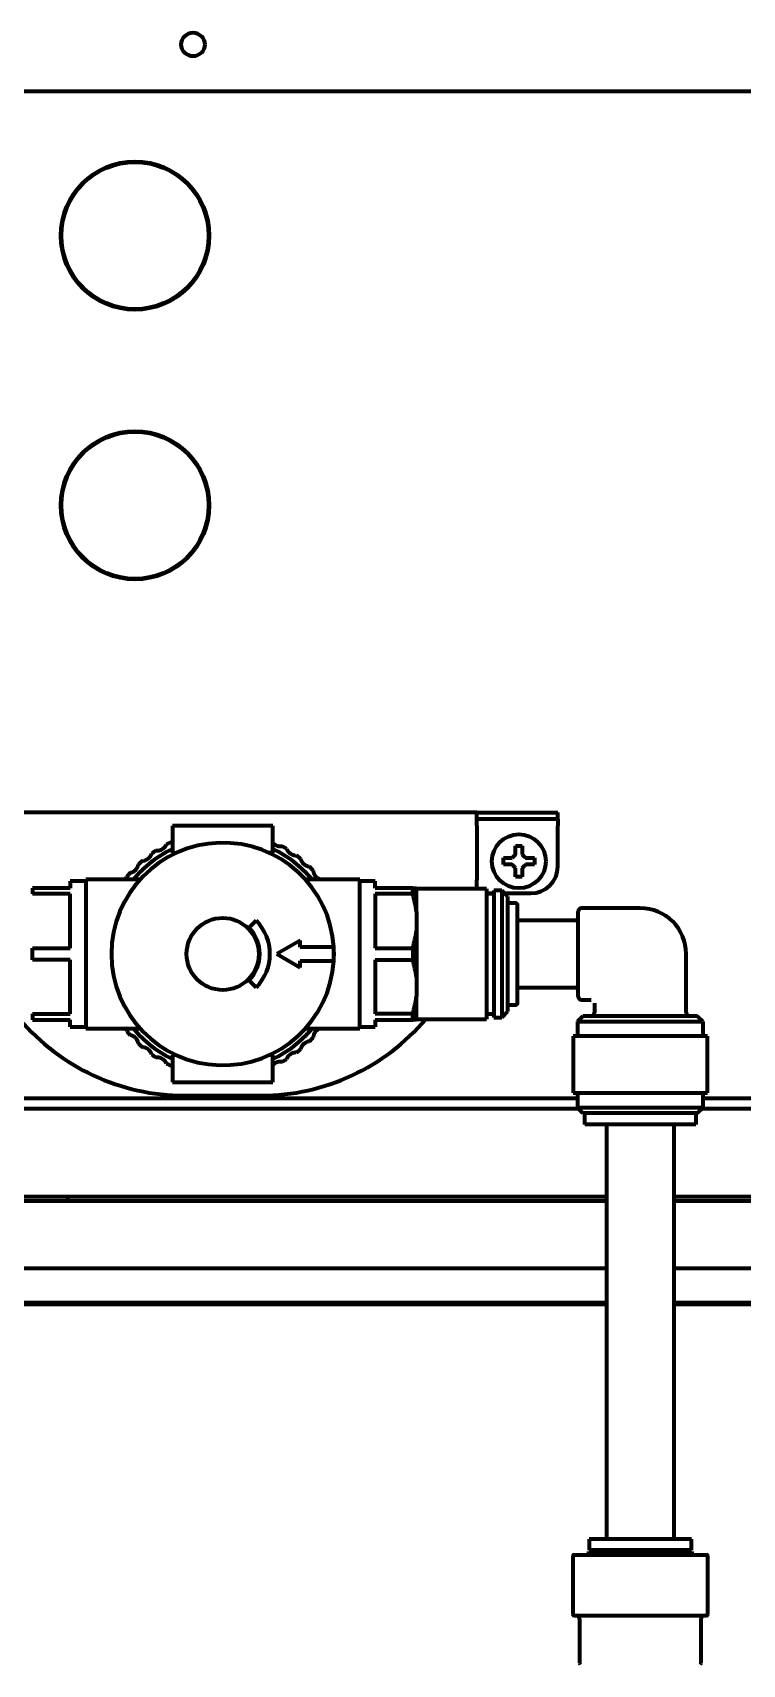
# Model space of a CAD drawing. Header units: inches. Extents: x -3055 to 7244, y 299 to 5591.
# Drawn here: x 2987.9 to 3093.1, y 4280.8 to 4522.9 of the extents above; entities that cross this region are included whole.
import ezdxf

# ---------------------------------------------------------------- set-up
doc = ezdxf.new("R2010")
doc.units = ezdxf.units.IN

msp = doc.modelspace()

# ---------------------------------------------------------------- linework, layer by layer
at = {"linetype": 'Continuous', "lineweight": 70}
for p, q in [((3202.54, 4514.11), (2964.99, 4514.11)), ((2995.16, 4500.22), (2995.03, 4500.22)), ((3012.35, 4486.76), (3012.23, 4486.76)), ((3003.81, 4463.74), (3003.72, 4463.65)), ((3013.41, 4456.37), (3013.49, 4456.44)), ((2992.24, 4452.17), (2992.14, 4452.07)), ((2999.44, 4442.4), (2999.52, 4442.48)), ((3053.79, 4407.21), (2978.45, 4407.21)), ((3053.79, 4407.21), (3065.79, 4407.21)), ((3053.79, 4405.21), (3053.79, 4407.21)), ((3065.79, 4406.21), (3065.79, 4407.21)), ((3023.57, 4405.21), (3008.67, 4405.21)), ((3008.67, 4405.21), (3008.67, 4401.21)), ((3023.57, 4401.21), (3023.57, 4405.21)), ((3065.79, 4406.21), (3053.79, 4406.21)), ((3053.79, 4405.21), (3053.79, 4397.21)), ((3065.79, 4406.21), (3065.79, 4405.21)), ((3065.79, 4399.21), (3065.79, 4405.21)), ((3008.48, 4402.79), (3008.66, 4402.76)), ((3008.67, 4401.21), (3009.24, 4401.21)), ((3023.57, 4401.21), (3022.99, 4401.21)), ((3057.72, 4399.96), (3057.72, 4400.46)), ((3057.72, 4399.46), (3057.72, 4399.96)), ((3062.32, 4400.46), (3062.32, 4399.96)), ((3062.32, 4399.96), (3062.32, 4399.46)), ((2993.52, 4395.96), (2987.94, 4395.96)), ((2987.94, 4395.96), (2987.94, 4395.11)), ((2993.52, 4395.11), (2987.94, 4395.11)), ((2993.52, 4397.01), (2993.52, 4395.96)), ((2995.82, 4397.01), (2993.52, 4397.01)), ((2993.52, 4387.07), (2993.52, 4395.11)), ((2995.82, 4397.26), (2995.82, 4375.16)), ((3003.87, 4397.26), (2995.82, 4397.26)), ((3036.42, 4397.26), (3028.37, 4397.26)), ((3036.42, 4375.16), (3036.42, 4397.26)), ((3038.72, 4397.01), (3036.42, 4397.01)), ((3038.72, 4395.96), (3038.72, 4397.01)), ((3044.29, 4395.96), (3038.72, 4395.96)), ((3044.29, 4395.11), (3038.72, 4395.11)), ((3038.72, 4395.11), (3038.72, 4387.07)), ((3044.29, 4395.11), (3044.29, 4395.96)), ((3044.82, 4392.53), (3044.82, 4395.96)), ((3055.22, 4395.86), (3044.82, 4395.86)), ((3055.22, 4395.86), (3055.22, 4376.56)), ((3055.22, 4395.21), (3056.32, 4395.21)), ((3056.32, 4395.11), (3055.22, 4395.11)), ((3056.32, 4395.61), (3056.32, 4376.81)), ((3057.47, 4395.61), (3056.32, 4395.61)), ((3057.47, 4395.61), (3057.47, 4376.81)), ((3058.32, 4394.76), (3057.47, 4395.61)), ((3057.87, 4395.21), (3061.79, 4395.21)), ((3058.32, 4394.76), (3058.32, 4377.66)), ((3059.52, 4393.76), (3058.32, 4393.76)), ((3059.82, 4386.21), (3059.82, 4393.46)), ((3078.02, 4393.01), (3069.32, 4393.01)), ((3020.01, 4390.1), (3021.07, 4391.16)), ((3044.82, 4392.53), (3044.82, 4389.65)), ((3068.32, 4391.19), (3059.82, 4391.19)), ((3068.82, 4379.91), (3068.82, 4392.51)), ((3027.59, 4388.21), (3024.12, 4386.21)), ((3027.59, 4387.21), (3027.59, 4388.21)), ((3044.82, 4389.65), (3044.82, 4382.78)), ((2987.94, 4387.07), (2993.52, 4387.07)), ((2987.94, 4385.36), (2987.94, 4387.07)), ((2993.52, 4385.36), (2987.94, 4385.36)), ((2993.52, 4377.32), (2993.52, 4385.36)), ((3024.12, 4386.21), (3027.59, 4384.21)), ((3032.59, 4387.21), (3027.59, 4387.21)), ((3032.59, 4385.21), (3032.59, 4387.21)), ((3038.72, 4387.07), (3044.29, 4387.07)), ((3038.72, 4385.36), (3038.72, 4377.32)), ((3038.72, 4385.36), (3044.29, 4385.36)), ((3044.29, 4387.07), (3044.29, 4385.36)), ((3059.82, 4378.96), (3059.82, 4386.21)), ((3084.82, 4377.51), (3084.82, 4386.21)), ((3027.59, 4384.21), (3027.59, 4385.21)), ((3027.59, 4385.21), (3032.59, 4385.21)), ((3021.07, 4381.26), (3020.01, 4382.32)), ((3044.82, 4382.78), (3044.82, 4379.9)), ((3059.82, 4381.24), (3068.32, 4381.24)), ((3044.82, 4376.46), (3044.82, 4379.9)), ((3058.32, 4378.66), (3059.52, 4378.66)), ((3069.32, 4379.41), (3070.72, 4379.41)), ((3071.22, 4378.91), (3071.22, 4377.51)), ((2987.94, 4377.32), (2993.52, 4377.32)), ((2987.94, 4377.32), (2987.94, 4376.46)), ((2987.94, 4376.46), (2993.52, 4376.46)), ((2993.52, 4375.41), (2993.52, 4376.46)), ((3044.29, 4377.32), (3038.72, 4377.32)), ((3038.72, 4376.46), (3038.72, 4375.41)), ((3038.72, 4376.46), (3044.29, 4376.46)), ((3044.29, 4376.46), (3044.29, 4377.32)), ((3044.82, 4376.56), (3055.22, 4376.56)), ((3055.22, 4377.31), (3056.32, 4377.31)), ((3056.32, 4376.81), (3057.47, 4376.81)), ((3057.47, 4376.81), (3058.32, 4377.66)), ((3069.52, 4377.01), (3068.72, 4376.21)), ((3068.72, 4376.21), (3068.72, 4374.01)), ((3068.72, 4376.21), (3087.32, 4376.21)), ((3086.52, 4377.01), (3069.52, 4377.01)), ((3087.32, 4376.21), (3086.52, 4377.01)), ((3087.32, 4374.01), (3087.32, 4376.21)), ((2993.52, 4375.41), (2995.82, 4375.41)), ((2995.82, 4375.16), (3003.87, 4375.16)), ((3028.37, 4375.16), (3036.42, 4375.16)), ((3036.42, 4375.41), (3038.72, 4375.41)), ((3087.97, 4374.01), (3068.07, 4374.01)), ((3068.07, 4374.01), (3068.07, 4365.61)), ((3087.97, 4365.61), (3087.97, 4374.01)), ((3009.24, 4371.21), (3008.67, 4371.21)), ((3008.67, 4371.21), (3008.67, 4367.21)), ((3023.57, 4371.21), (3022.99, 4371.21)), ((3023.57, 4367.21), (3023.57, 4371.21)), ((3008.66, 4369.67), (3008.48, 4369.64)), ((3008.67, 4367.21), (3023.57, 4367.21)), ((3068.73, 4364.76), (2847.95, 4364.76)), ((3010.45, 4365.21), (3021.79, 4365.21)), ((3068.07, 4365.61), (3087.97, 4365.61)), ((3068.72, 4365.61), (3068.72, 4363.41)), ((3087.32, 4363.41), (3087.32, 4365.61)), ((3226.12, 4364.76), (3087.33, 4364.76)), ((3068.88, 4363.26), (2847.92, 4363.26)), ((3068.72, 4363.41), (3069.52, 4362.61)), ((3078.02, 4363.41), (3068.72, 4363.41)), ((3086.52, 4362.61), (3069.52, 4362.61)), ((3069.79, 4360.91), (3069.79, 4362.61)), ((3087.32, 4363.41), (3078.02, 4363.41)), ((3086.24, 4362.61), (3086.24, 4360.91)), ((3086.52, 4362.61), (3087.32, 4363.41)), ((3226.13, 4363.26), (3087.18, 4363.26)), ((3073.02, 4360.91), (3073.02, 4299.41)), ((3083.02, 4299.41), (3083.02, 4360.91)), ((3073.02, 4349.56), (2847.79, 4349.56)), ((2847.8, 4350.26), (3073.02, 4350.26)), ((2993.12, 4350.26), (2993.12, 4349.56)), ((3083.02, 4350.26), (3230.13, 4350.26)), ((3230.87, 4349.56), (3083.02, 4349.56)), ((3073.02, 4339.57), (2847.61, 4339.57)), ((3073.02, 4339.54), (2847.61, 4339.54)), ((3552.61, 4339.57), (3083.02, 4339.57)), ((3552.61, 4339.54), (3083.02, 4339.54)), ((2847.53, 4334.53), (3073.03, 4334.53)), ((3083.03, 4334.53), (3558.21, 4334.53)), ((2847.51, 4334.27), (3073.03, 4334.27)), ((3083.03, 4334.27), (3558.21, 4334.27)), ((3078.41, 4299.41), (3070.42, 4299.41)), ((3070.42, 4299.41), (3070.42, 4297.81)), ((3085.62, 4299.41), (3078.41, 4299.41)), ((3085.62, 4297.81), (3085.62, 4299.41)), ((3068.02, 4296.91), (3068.02, 4288.31)), ((3068.22, 4297.11), (3087.82, 4297.11)), ((3070.07, 4297.31), (3070.07, 4297.11)), ((3078.02, 4297.31), (3070.07, 4297.31)), ((3078.41, 4297.81), (3070.42, 4297.81)), ((3072.19, 4297.81), (3072.19, 4297.31)), ((3085.97, 4297.31), (3078.02, 4297.31)), ((3085.62, 4297.81), (3078.41, 4297.81)), ((3083.84, 4297.31), (3083.84, 4297.81)), ((3085.97, 4297.11), (3085.97, 4297.31)), ((3088.02, 4288.31), (3088.02, 4296.91)), ((3068.22, 4288.11), (3087.82, 4288.11)), ((3069.02, 4287.61), (3069.02, 4281.01)), ((3087.02, 4281.01), (3087.02, 4287.61))]:
    msp.add_line(p, q, dxfattribs=at)
for centre, radius in [((3011.72, 4521.11), 1.75), ((3003.12, 4492.76), 11), ((3003.12, 4492.76), 10.9), ((3003.12, 4452.76), 11), ((3003.12, 4452.76), 10.9), ((3060.02, 4399.96), 4), ((3016.12, 4386.21), 5.35)]:
    msp.add_circle(centre, radius, dxfattribs=at)
for centre, radius, start, end in [((3016.12, 4386.21), 16.5, 3.4746, 356.5254), ((3016.12, 4386.21), 18.25, 114.7373, 117.2627), ((3016.12, 4386.21), 17.25, 115.5881, 140.1694), ((3016.12, 4386.21), 18.25, 130.7373, 133.2627), ((3016.12, 4386.21), 18.25, 122.7373, 125.2627), ((3016.12, 4386.21), 17.25, 39.8362, 64.4175), ((3016.12, 4386.21), 18.25, 58.7373, 61.2627), ((3016.12, 4386.21), 18.25, 50.7373, 53.2627), ((3016.12, 4386.21), 18.25, 138.7373, 141.2627), ((3016.12, 4386.21), 18.25, 42.7373, 45.2627), ((3061.79, 4399.21), 4, 270, 0), ((3021.79, 4397.21), 32, 357.5813, 0), ((3059.52, 4393.46), 0.3, 0, 90), ((3069.32, 4392.51), 0.5, 90, 180), ((3078.02, 4386.21), 6.8, 0, 90), ((3016.12, 4386.21), 7, 315, 45), ((3068.32, 4391.69), 0.5, 270, 0), ((3016.12, 4386.21), 5.5, 315, 45), ((3016.12, 4386.21), 16.5, 356.5254, 3.4746), ((3068.32, 4380.74), 0.5, 0, 90), ((3059.52, 4378.96), 0.3, 270, 0), ((3069.32, 4379.91), 0.5, 180, 270), ((3010.45, 4397.21), 32, 220.1892, 270), ((3021.79, 4397.21), 32, 270, 319.8108), ((3070.72, 4377.51), 0.5, 270, 0), ((3085.32, 4377.51), 0.5, 180, 270), ((3016.12, 4386.21), 18.25, 218.7373, 221.2627), ((3016.12, 4386.21), 17.25, 219.8306, 244.4119), ((3016.12, 4386.21), 17.25, 295.5825, 320.1637), ((3016.12, 4386.21), 18.25, 314.7373, 317.2627), ((3016.12, 4386.21), 18.25, 226.7373, 229.2627), ((3016.12, 4386.21), 18.25, 234.7373, 237.2627), ((3016.12, 4386.21), 18.25, 306.7373, 309.2627), ((3016.12, 4386.21), 18.25, 242.7373, 245.2627), ((3016.12, 4386.21), 18.25, 298.7373, 301.2627), ((3068.22, 4296.91), 0.2, 90, 180), ((3087.82, 4296.91), 0.2, 0, 90), ((3068.22, 4288.31), 0.2, 180, 270), ((3068.52, 4287.61), 0.5, 0, 90), ((3087.52, 4287.61), 0.5, 90, 180), ((3087.82, 4288.31), 0.2, 270, 0), ((3069.22, 4281.01), 0.2, 180, 235.1501), ((3086.82, 4281.01), 0.2, 304.8499, 0)]:
    msp.add_arc(centre, radius, start, end, dxfattribs=at)
for points, knots in [([(3006.25, 4401.56), (3006.32, 4401.56), (3006.39, 4401.56), (3006.5, 4401.56), (3006.54, 4401.56), (3006.6, 4401.57), (3006.61, 4401.57), (3006.65, 4401.58), (3006.67, 4401.58), (3006.77, 4401.6), (3006.84, 4401.62), (3006.96, 4401.67), (3006.99, 4401.68), (3007.05, 4401.71), (3007.07, 4401.72), (3007.11, 4401.74), (3007.12, 4401.75), (3007.21, 4401.8), (3007.28, 4401.85), (3007.36, 4401.91), (3007.38, 4401.92), (3007.41, 4401.95), (3007.45, 4401.99), (3007.49, 4402.03), (3007.54, 4402.09), (3007.57, 4402.12), (3007.61, 4402.18), (3007.63, 4402.21), (3007.7, 4402.31), (3007.73, 4402.37), (3007.76, 4402.44)], [0, 0, 0, 0, 0.125, 0.125, 0.1875, 0.1875, 0.21875, 0.21875, 0.25, 0.25, 0.375, 0.375, 0.4375, 0.4375, 0.46875, 0.46875, 0.5, 0.5, 0.625, 0.625, 0.65625, 0.65625, 0.6875, 0.75, 0.75, 0.8125, 0.8125, 0.875, 0.875, 1, 1, 1, 1]), ([(3023.57, 4402.65), (3023.57, 4402.64), (3023.58, 4402.63), (3023.65, 4402.57), (3023.71, 4402.52), (3023.81, 4402.45), (3023.84, 4402.43), (3023.89, 4402.4), (3023.91, 4402.39), (3023.95, 4402.37), (3023.97, 4402.36), (3024.06, 4402.31), (3024.14, 4402.28), (3024.23, 4402.25), (3024.25, 4402.25), (3024.29, 4402.24), (3024.35, 4402.22), (3024.41, 4402.21), (3024.49, 4402.2), (3024.53, 4402.2), (3024.6, 4402.19), (3024.64, 4402.19), (3024.75, 4402.2), (3024.82, 4402.2), (3024.89, 4402.22)], [0, 0, 0, 0, 0.026132, 0.026132, 0.188443, 0.188443, 0.269599, 0.269599, 0.310177, 0.310177, 0.350755, 0.350755, 0.513066, 0.513066, 0.553644, 0.553644, 0.594222, 0.675377, 0.675377, 0.756533, 0.756533, 0.837689, 0.837689, 1, 1, 1, 1]), ([(3060.52, 4402.26), (3060.52, 4402.06), (3060.52, 4401.85), (3060.52, 4401.53), (3060.52, 4401.42), (3060.52, 4401.19), (3060.52, 4401.08), (3060.52, 4400.96)], [0, 0, 0, 0, 0.5, 0.5, 0.75, 0.75, 1, 1, 1, 1]), ([(3004.21, 4400.04), (3004.28, 4400.04), (3004.35, 4400.05), (3004.46, 4400.07), (3004.5, 4400.08), (3004.55, 4400.1), (3004.57, 4400.1), (3004.61, 4400.11), (3004.63, 4400.12), (3004.72, 4400.15), (3004.79, 4400.18), (3004.9, 4400.24), (3004.93, 4400.26), (3004.98, 4400.3), (3005, 4400.31), (3005.03, 4400.33), (3005.05, 4400.34), (3005.13, 4400.41), (3005.19, 4400.46), (3005.26, 4400.54), (3005.27, 4400.55), (3005.3, 4400.58), (3005.34, 4400.63), (3005.37, 4400.68), (3005.42, 4400.74), (3005.44, 4400.78), (3005.47, 4400.84), (3005.49, 4400.88), (3005.54, 4400.98), (3005.56, 4401.05), (3005.58, 4401.11)], [0, 0, 0, 0, 0.125, 0.125, 0.1875, 0.1875, 0.21875, 0.21875, 0.25, 0.25, 0.375, 0.375, 0.4375, 0.4375, 0.46875, 0.46875, 0.5, 0.5, 0.625, 0.625, 0.65625, 0.65625, 0.6875, 0.75, 0.75, 0.8125, 0.8125, 0.875, 0.875, 1, 1, 1, 1]), ([(3025.59, 4401.81), (3025.61, 4401.75), (3025.64, 4401.68), (3025.7, 4401.58), (3025.72, 4401.55), (3025.75, 4401.5), (3025.76, 4401.49), (3025.78, 4401.46), (3025.79, 4401.44), (3025.85, 4401.36), (3025.9, 4401.31), (3025.99, 4401.22), (3026.02, 4401.19), (3026.07, 4401.16), (3026.09, 4401.14), (3026.12, 4401.12), (3026.14, 4401.11), (3026.22, 4401.05), (3026.29, 4401.01), (3026.39, 4400.97), (3026.41, 4400.96), (3026.44, 4400.94), (3026.5, 4400.92), (3026.56, 4400.9), (3026.63, 4400.88), (3026.67, 4400.87), (3026.74, 4400.86), (3026.78, 4400.85), (3026.89, 4400.84), (3026.96, 4400.84), (3027.03, 4400.84)], [0, 0, 0, 0, 0.125, 0.125, 0.1875, 0.1875, 0.21875, 0.21875, 0.25, 0.25, 0.375, 0.375, 0.4375, 0.4375, 0.46875, 0.46875, 0.5, 0.5, 0.625, 0.625, 0.65625, 0.65625, 0.6875, 0.75, 0.75, 0.8125, 0.8125, 0.875, 0.875, 1, 1, 1, 1]), ([(3027.67, 4400.34), (3027.68, 4400.27), (3027.7, 4400.21), (3027.74, 4400.1), (3027.76, 4400.07), (3027.78, 4400.02), (3027.79, 4400), (3027.81, 4399.96), (3027.82, 4399.95), (3027.87, 4399.86), (3027.91, 4399.8), (3027.98, 4399.7), (3028.01, 4399.67), (3028.05, 4399.63), (3028.07, 4399.61), (3028.1, 4399.58), (3028.11, 4399.57), (3028.19, 4399.5), (3028.25, 4399.45), (3028.34, 4399.39), (3028.36, 4399.38), (3028.39, 4399.36), (3028.45, 4399.33), (3028.5, 4399.31), (3028.57, 4399.28), (3028.61, 4399.26), (3028.68, 4399.24), (3028.72, 4399.23), (3028.82, 4399.2), (3028.89, 4399.19), (3028.96, 4399.18)], [0, 0, 0, 0, 0.125, 0.125, 0.1875, 0.1875, 0.21875, 0.21875, 0.25, 0.25, 0.375, 0.375, 0.4375, 0.4375, 0.46875, 0.46875, 0.5, 0.5, 0.625, 0.625, 0.65625, 0.65625, 0.6875, 0.75, 0.75, 0.8125, 0.8125, 0.875, 0.875, 1, 1, 1, 1]), ([(3057.72, 4400.46), (3057.92, 4400.46), (3058.13, 4400.46), (3058.46, 4400.46), (3058.57, 4400.46), (3058.79, 4400.46), (3058.9, 4400.46), (3059.02, 4400.46)], [0, 0, 0, 0, 0.5, 0.5, 0.75, 0.75, 1, 1, 1, 1]), ([(3001.83, 4397.26), (3001.84, 4397.28), (3001.84, 4397.29), (3001.85, 4397.34), (3001.86, 4397.38), (3001.88, 4397.49), (3001.88, 4397.56), (3001.88, 4397.63)], [0, 0, 0, 0, 0.113082, 0.113082, 0.408721, 0.408721, 1, 1, 1, 1]), ([(3002.4, 4398.25), (3002.47, 4398.26), (3002.54, 4398.28), (3002.64, 4398.32), (3002.68, 4398.33), (3002.73, 4398.35), (3002.75, 4398.36), (3002.78, 4398.38), (3002.8, 4398.38), (3002.89, 4398.43), (3002.96, 4398.47), (3003.05, 4398.54), (3003.08, 4398.57), (3003.13, 4398.61), (3003.15, 4398.62), (3003.18, 4398.65), (3003.19, 4398.67), (3003.26, 4398.74), (3003.31, 4398.8), (3003.37, 4398.89), (3003.38, 4398.91), (3003.41, 4398.94), (3003.44, 4398.99), (3003.46, 4399.04), (3003.5, 4399.11), (3003.51, 4399.15), (3003.54, 4399.22), (3003.55, 4399.26), (3003.59, 4399.36), (3003.6, 4399.43), (3003.61, 4399.5)], [0, 0, 0, 0, 0.125, 0.125, 0.1875, 0.1875, 0.21875, 0.21875, 0.25, 0.25, 0.375, 0.375, 0.4375, 0.4375, 0.46875, 0.46875, 0.5, 0.5, 0.625, 0.625, 0.65625, 0.65625, 0.6875, 0.75, 0.75, 0.8125, 0.8125, 0.875, 0.875, 1, 1, 1, 1]), ([(3029.52, 4398.6), (3029.53, 4398.53), (3029.54, 4398.46), (3029.56, 4398.35), (3029.57, 4398.31), (3029.59, 4398.26), (3029.6, 4398.24), (3029.61, 4398.2), (3029.61, 4398.19), (3029.65, 4398.09), (3029.69, 4398.02), (3029.75, 4397.92), (3029.77, 4397.88), (3029.8, 4397.83), (3029.82, 4397.82), (3029.84, 4397.78), (3029.85, 4397.77), (3029.92, 4397.69), (3029.98, 4397.63), (3030.06, 4397.56), (3030.07, 4397.55), (3030.1, 4397.53), (3030.15, 4397.49), (3030.2, 4397.46), (3030.27, 4397.42), (3030.3, 4397.4), (3030.37, 4397.36), (3030.4, 4397.35), (3030.51, 4397.3), (3030.57, 4397.28), (3030.64, 4397.26)], [0, 0, 0, 0, 0.125, 0.125, 0.1875, 0.1875, 0.21875, 0.21875, 0.25, 0.25, 0.375, 0.375, 0.4375, 0.4375, 0.46875, 0.46875, 0.5, 0.5, 0.625, 0.625, 0.65625, 0.65625, 0.6875, 0.75, 0.75, 0.8125, 0.8125, 0.875, 0.875, 1, 1, 1, 1]), ([(3059.52, 4397.66), (3059.52, 4397.87), (3059.52, 4398.08), (3059.52, 4398.4), (3059.52, 4398.51), (3059.52, 4398.73), (3059.52, 4398.85), (3059.52, 4398.96)], [0, 0, 0, 0, 0.5, 0.5, 0.75, 0.75, 1, 1, 1, 1]), ([(3062.32, 4399.46), (3062.12, 4399.46), (3061.91, 4399.46), (3061.58, 4399.46), (3061.47, 4399.46), (3061.25, 4399.46), (3061.13, 4399.46), (3061.02, 4399.46)], [0, 0, 0, 0, 0.5, 0.5, 0.75, 0.75, 1, 1, 1, 1]), ([(3044.29, 4395.96), (3044.42, 4395.96), (3044.52, 4395.96), (3044.7, 4395.96), (3044.77, 4395.96), (3044.82, 4395.96)], [0, 0, 0, 0, 0.5, 0.5, 1, 1, 1, 1]), ([(3044.82, 4392.53), (3044.77, 4392.97), (3044.7, 4393.4), (3044.52, 4394.26), (3044.42, 4394.69), (3044.29, 4395.11)], [0, 0, 0, 0, 0.5, 0.5, 1, 1, 1, 1]), ([(3044.29, 4387.07), (3044.42, 4387.49), (3044.52, 4387.92), (3044.7, 4388.78), (3044.77, 4389.21), (3044.82, 4389.65)], [0, 0, 0, 0, 0.5, 0.5, 1, 1, 1, 1]), ([(3044.82, 4382.78), (3044.77, 4383.22), (3044.7, 4383.65), (3044.52, 4384.51), (3044.42, 4384.94), (3044.29, 4385.36)], [0, 0, 0, 0, 0.5, 0.5, 1, 1, 1, 1]), ([(3044.29, 4377.32), (3044.42, 4377.74), (3044.52, 4378.17), (3044.7, 4379.03), (3044.77, 4379.46), (3044.82, 4379.9)], [0, 0, 0, 0, 0.5, 0.5, 1, 1, 1, 1]), ([(3044.82, 4376.46), (3044.77, 4376.46), (3044.7, 4376.46), (3044.52, 4376.46), (3044.42, 4376.46), (3044.29, 4376.46)], [0, 0, 0, 0, 0.5, 0.5, 1, 1, 1, 1]), ([(3001.88, 4374.79), (3001.88, 4374.86), (3001.88, 4374.94), (3001.86, 4375.04), (3001.85, 4375.08), (3001.84, 4375.13), (3001.84, 4375.15), (3001.83, 4375.16)], [0, 0, 0, 0, 0.588711, 0.588711, 0.883067, 0.883067, 1, 1, 1, 1]), ([(3003.61, 4372.92), (3003.6, 4372.99), (3003.59, 4373.06), (3003.55, 4373.17), (3003.54, 4373.2), (3003.52, 4373.26), (3003.51, 4373.28), (3003.5, 4373.31), (3003.49, 4373.33), (3003.45, 4373.42), (3003.41, 4373.49), (3003.34, 4373.59), (3003.32, 4373.62), (3003.28, 4373.67), (3003.26, 4373.68), (3003.24, 4373.71), (3003.22, 4373.73), (3003.15, 4373.8), (3003.09, 4373.86), (3003.01, 4373.92), (3002.99, 4373.93), (3002.96, 4373.95), (3002.91, 4373.99), (3002.85, 4374.01), (3002.79, 4374.05), (3002.75, 4374.07), (3002.68, 4374.1), (3002.64, 4374.11), (3002.54, 4374.15), (3002.47, 4374.16), (3002.4, 4374.18)], [0, 0, 0, 0, 0.125, 0.125, 0.1875, 0.1875, 0.21875, 0.21875, 0.25, 0.25, 0.375, 0.375, 0.4375, 0.4375, 0.46875, 0.46875, 0.5, 0.5, 0.625, 0.625, 0.65625, 0.65625, 0.6875, 0.75, 0.75, 0.8125, 0.8125, 0.875, 0.875, 1, 1, 1, 1]), ([(3028.96, 4373.25), (3028.89, 4373.24), (3028.82, 4373.23), (3028.72, 4373.2), (3028.68, 4373.19), (3028.63, 4373.17), (3028.61, 4373.16), (3028.57, 4373.15), (3028.55, 4373.14), (3028.46, 4373.1), (3028.39, 4373.07), (3028.29, 4373), (3028.26, 4372.98), (3028.21, 4372.94), (3028.19, 4372.93), (3028.16, 4372.9), (3028.15, 4372.89), (3028.07, 4372.82), (3028.01, 4372.76), (3027.95, 4372.68), (3027.94, 4372.66), (3027.91, 4372.63), (3027.88, 4372.58), (3027.85, 4372.53), (3027.81, 4372.46), (3027.79, 4372.43), (3027.76, 4372.36), (3027.74, 4372.33), (3027.7, 4372.22), (3027.68, 4372.15), (3027.67, 4372.08)], [0, 0, 0, 0, 0.125, 0.125, 0.1875, 0.1875, 0.21875, 0.21875, 0.25, 0.25, 0.375, 0.375, 0.4375, 0.4375, 0.46875, 0.46875, 0.5, 0.5, 0.625, 0.625, 0.65625, 0.65625, 0.6875, 0.75, 0.75, 0.8125, 0.8125, 0.875, 0.875, 1, 1, 1, 1]), ([(3030.64, 4375.16), (3030.57, 4375.15), (3030.51, 4375.12), (3030.4, 4375.08), (3030.37, 4375.06), (3030.32, 4375.04), (3030.3, 4375.03), (3030.27, 4375.01), (3030.25, 4375), (3030.17, 4374.95), (3030.1, 4374.9), (3030.01, 4374.83), (3029.98, 4374.8), (3029.94, 4374.75), (3029.92, 4374.74), (3029.9, 4374.71), (3029.88, 4374.69), (3029.82, 4374.61), (3029.77, 4374.55), (3029.72, 4374.46), (3029.71, 4374.44), (3029.69, 4374.41), (3029.66, 4374.35), (3029.64, 4374.3), (3029.61, 4374.22), (3029.6, 4374.19), (3029.57, 4374.11), (3029.56, 4374.08), (3029.54, 4373.97), (3029.53, 4373.9), (3029.52, 4373.83)], [0, 0, 0, 0, 0.125, 0.125, 0.1875, 0.1875, 0.21875, 0.21875, 0.25, 0.25, 0.375, 0.375, 0.4375, 0.4375, 0.46875, 0.46875, 0.5, 0.5, 0.625, 0.625, 0.65625, 0.65625, 0.6875, 0.75, 0.75, 0.8125, 0.8125, 0.875, 0.875, 1, 1, 1, 1]), ([(3005.58, 4371.31), (3005.56, 4371.38), (3005.54, 4371.45), (3005.49, 4371.55), (3005.47, 4371.58), (3005.45, 4371.63), (3005.44, 4371.65), (3005.42, 4371.68), (3005.41, 4371.7), (3005.35, 4371.78), (3005.3, 4371.84), (3005.22, 4371.93), (3005.19, 4371.96), (3005.15, 4372), (3005.13, 4372.02), (3005.1, 4372.04), (3005.08, 4372.06), (3005, 4372.12), (3004.94, 4372.16), (3004.85, 4372.21), (3004.83, 4372.22), (3004.79, 4372.24), (3004.74, 4372.27), (3004.68, 4372.29), (3004.61, 4372.31), (3004.57, 4372.32), (3004.5, 4372.34), (3004.46, 4372.35), (3004.35, 4372.37), (3004.28, 4372.38), (3004.21, 4372.39)], [0, 0, 0, 0, 0.125, 0.125, 0.1875, 0.1875, 0.21875, 0.21875, 0.25, 0.25, 0.375, 0.375, 0.4375, 0.4375, 0.46875, 0.46875, 0.5, 0.5, 0.625, 0.625, 0.65625, 0.65625, 0.6875, 0.75, 0.75, 0.8125, 0.8125, 0.875, 0.875, 1, 1, 1, 1]), ([(3007.76, 4369.99), (3007.73, 4370.05), (3007.7, 4370.12), (3007.64, 4370.21), (3007.61, 4370.24), (3007.58, 4370.29), (3007.57, 4370.3), (3007.54, 4370.33), (3007.53, 4370.35), (3007.47, 4370.42), (3007.41, 4370.48), (3007.32, 4370.55), (3007.28, 4370.58), (3007.23, 4370.61), (3007.22, 4370.62), (3007.18, 4370.65), (3007.16, 4370.66), (3007.07, 4370.71), (3007, 4370.74), (3006.9, 4370.78), (3006.88, 4370.79), (3006.85, 4370.8), (3006.79, 4370.82), (3006.73, 4370.83), (3006.65, 4370.85), (3006.62, 4370.85), (3006.54, 4370.86), (3006.5, 4370.87), (3006.39, 4370.87), (3006.32, 4370.87), (3006.25, 4370.86)], [0, 0, 0, 0, 0.125, 0.125, 0.1875, 0.1875, 0.21875, 0.21875, 0.25, 0.25, 0.375, 0.375, 0.4375, 0.4375, 0.46875, 0.46875, 0.5, 0.5, 0.625, 0.625, 0.65625, 0.65625, 0.6875, 0.75, 0.75, 0.8125, 0.8125, 0.875, 0.875, 1, 1, 1, 1]), ([(3027.03, 4371.59), (3026.96, 4371.59), (3026.89, 4371.59), (3026.78, 4371.57), (3026.75, 4371.57), (3026.69, 4371.56), (3026.67, 4371.55), (3026.63, 4371.54), (3026.61, 4371.54), (3026.52, 4371.51), (3026.45, 4371.49), (3026.34, 4371.44), (3026.3, 4371.42), (3026.24, 4371.39), (3026.23, 4371.38), (3026.19, 4371.36), (3026.17, 4371.34), (3026.09, 4371.29), (3026.03, 4371.24), (3025.95, 4371.17), (3025.94, 4371.15), (3025.91, 4371.12), (3025.87, 4371.08), (3025.83, 4371.03), (3025.78, 4370.97), (3025.76, 4370.94), (3025.72, 4370.87), (3025.7, 4370.84), (3025.64, 4370.75), (3025.61, 4370.68), (3025.59, 4370.61)], [0, 0, 0, 0, 0.125, 0.125, 0.1875, 0.1875, 0.21875, 0.21875, 0.25, 0.25, 0.375, 0.375, 0.4375, 0.4375, 0.46875, 0.46875, 0.5, 0.5, 0.625, 0.625, 0.65625, 0.65625, 0.6875, 0.75, 0.75, 0.8125, 0.8125, 0.875, 0.875, 1, 1, 1, 1]), ([(3024.89, 4370.21), (3024.82, 4370.22), (3024.75, 4370.23), (3024.64, 4370.23), (3024.6, 4370.23), (3024.55, 4370.23), (3024.53, 4370.23), (3024.49, 4370.22), (3024.47, 4370.22), (3024.37, 4370.21), (3024.3, 4370.19), (3024.18, 4370.16), (3024.14, 4370.15), (3024.08, 4370.12), (3024.06, 4370.11), (3024.03, 4370.1), (3024.01, 4370.09), (3023.91, 4370.04), (3023.84, 4370), (3023.76, 4369.94), (3023.74, 4369.93), (3023.71, 4369.91), (3023.67, 4369.87), (3023.62, 4369.83), (3023.58, 4369.79), (3023.57, 4369.78), (3023.56, 4369.77)], [0, 0, 0, 0, 0.161613, 0.161613, 0.242419, 0.242419, 0.282823, 0.282823, 0.323226, 0.323226, 0.484839, 0.484839, 0.565645, 0.565645, 0.606048, 0.606048, 0.646452, 0.646452, 0.808064, 0.808064, 0.848468, 0.848468, 0.888871, 0.969677, 0.969677, 1, 1, 1, 1]), ([(3086.24, 4360.91), (3086.24, 4360.91), (3085.82, 4360.91), (3083.99, 4360.91), (3081.25, 4360.91), (3078.02, 4360.91), (3074.79, 4360.91), (3072.05, 4360.91), (3070.22, 4360.91), (3069.79, 4360.91), (3069.79, 4360.91)], [0, 0, 0, 0, 0.125011, 0.250023, 0.375034, 0.500046, 0.625057, 0.750069, 0.87508, 1, 1, 1, 1])]:
    msp.add_open_spline(points, degree=3, knots=knots, dxfattribs=at)
for points in [[(3059.52, 4400.96), (3059.52, 4401.02), (3059.52, 4401.13), (3059.52, 4401.29), (3059.52, 4401.45), (3059.52, 4401.6), (3059.52, 4401.75), (3059.52, 4401.91), (3059.52, 4402.08), (3059.52, 4402.2), (3059.52, 4402.26)], [(3059.52, 4402.26), (3059.69, 4402.26), (3060.02, 4402.26), (3060.35, 4402.26), (3060.52, 4402.26)], [(3059.02, 4400.46), (3059.04, 4400.49), (3059.09, 4400.53), (3059.16, 4400.61), (3059.23, 4400.68), (3059.3, 4400.75), (3059.38, 4400.82), (3059.45, 4400.89), (3059.49, 4400.94), (3059.52, 4400.96)], [(3060.52, 4400.96), (3060.54, 4400.94), (3060.6, 4400.89), (3060.67, 4400.81), (3060.74, 4400.74), (3060.81, 4400.67), (3060.88, 4400.6), (3060.95, 4400.53), (3061, 4400.49), (3061.02, 4400.46)], [(3061.02, 4400.46), (3061.07, 4400.46), (3061.18, 4400.46), (3061.34, 4400.46), (3061.5, 4400.46), (3061.66, 4400.46), (3061.81, 4400.46), (3061.97, 4400.46), (3062.13, 4400.46), (3062.25, 4400.46), (3062.32, 4400.46)], [(3059.02, 4399.46), (3058.96, 4399.46), (3058.86, 4399.46), (3058.69, 4399.46), (3058.54, 4399.46), (3058.38, 4399.46), (3058.23, 4399.46), (3058.07, 4399.46), (3057.91, 4399.46), (3057.78, 4399.46), (3057.72, 4399.46)], [(3059.52, 4398.96), (3059.49, 4398.99), (3059.44, 4399.04), (3059.37, 4399.11), (3059.3, 4399.19), (3059.23, 4399.26), (3059.16, 4399.33), (3059.09, 4399.39), (3059.04, 4399.44), (3059.02, 4399.46)], [(3060.52, 4397.66), (3060.35, 4397.66), (3060.02, 4397.66), (3059.69, 4397.66), (3059.52, 4397.66)], [(3061.02, 4399.46), (3060.99, 4399.44), (3060.95, 4399.39), (3060.88, 4399.32), (3060.8, 4399.25), (3060.73, 4399.18), (3060.66, 4399.11), (3060.59, 4399.03), (3060.54, 4398.99), (3060.52, 4398.96)], [(3060.52, 4398.96), (3060.52, 4398.91), (3060.52, 4398.8), (3060.52, 4398.64), (3060.52, 4398.48), (3060.52, 4398.33), (3060.52, 4398.17), (3060.52, 4398.02), (3060.52, 4397.85), (3060.52, 4397.73), (3060.52, 4397.66)]]:
    msp.add_open_spline(points, degree=3, dxfattribs=at)

doc.saveas('drawing.dxf')
